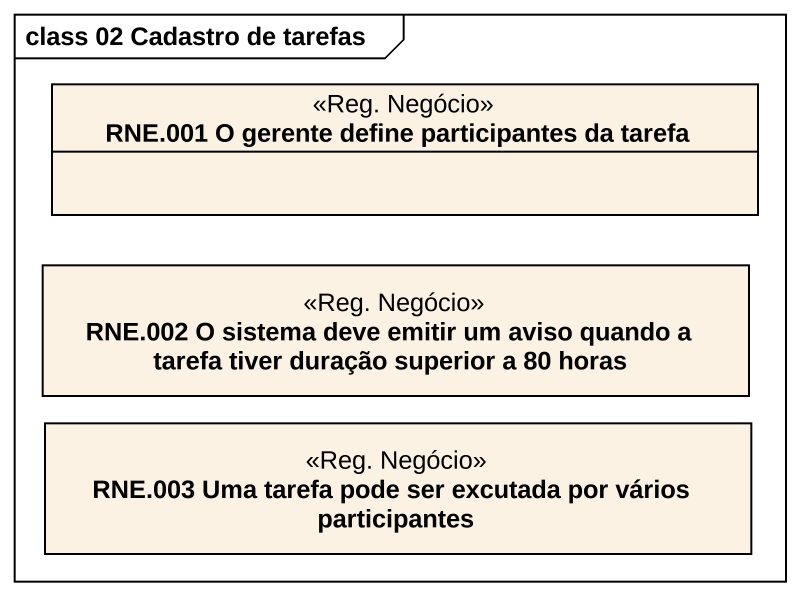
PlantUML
@startuml
mainframe class 02 Cadastro de tarefas
hide circle
hide empty members
class "RNE.001 O gerente define participantes da tarefa" as RNE_001_O_gerente_define <<Reg. Negócio>>
class "RNE.002 O sistema deve emitir um aviso quando a tarefa tiver duração superior a 80 horas" as RNE_002_O_sistema_deve <<Reg. Negócio>>
class "RNE.003 Uma tarefa pode ser excutada por vários participantes" as RNE_003_Uma_tarefa_pode_ser <<Reg. Negócio>>
@enduml
